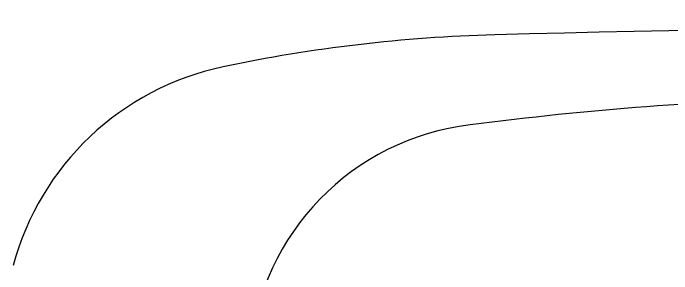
# Model space of a CAD drawing. Extents: x 0 to 78, y -21 to 126.
# Drawn here: x 28.099 to 30.183, y 5.67 to 6.496 of the extents above; entities that cross this region are included whole.
import ezdxf

# ---------------------------------------------------------------- set-up
doc = ezdxf.new("R2010")
doc.units = 0
doc.header["$MEASUREMENT"] = 0
doc.layers.add('1', color=4, linetype='Continuous')

# ---------------------------------------------------------------- blocks, each defined once
blk = doc.blocks.new('HSSCP')
at = {"layer": '1', "color": 3}
for centre, radius, start, end in [((-2.2777, -9.388), 10.203, 91.16024, 97.45913), ((-3.5082, -0.059), 0.7933, 96.8095, 174.8417)]:
    blk.add_arc(centre, radius, start, end, dxfattribs=at)
at = {"layer": '1', "color": 4}
for points in [[(3.524, 1.014), (1.1751, 1.0754), (-1.1751, 1.0754), (-3.524, 1.014)], [(-3.524, 1.014), (-3.8131, 1.0065), (-4.1009, 0.9726), (-4.3838, 0.9127)], [(-4.3838, 0.9127), (-4.7059, 0.8445), (-4.9625, 0.6012), (-5.0477, 0.2832)]]:
    blk.add_open_spline(points, degree=3, dxfattribs=at)
blk = doc.blocks.new('2017 PRODIGY HL')
at = {"layer": '1', "color": 3, "linetype": 'Continuous'}
blk.add_arc((29.283, 4.6241), 2.9998, 108.6506, 152.3414, dxfattribs=at)
at = {"layer": '1', "color": 3}
blk.add_blockref('HSSCP', (33.1468, 5.4129), dxfattribs=at)

msp = doc.modelspace()

# ---------------------------------------------------------------- block references
at = {"layer": '1'}
msp.add_blockref('2017 PRODIGY HL', (0, 0), dxfattribs=at)

doc.saveas('drawing.dxf')
